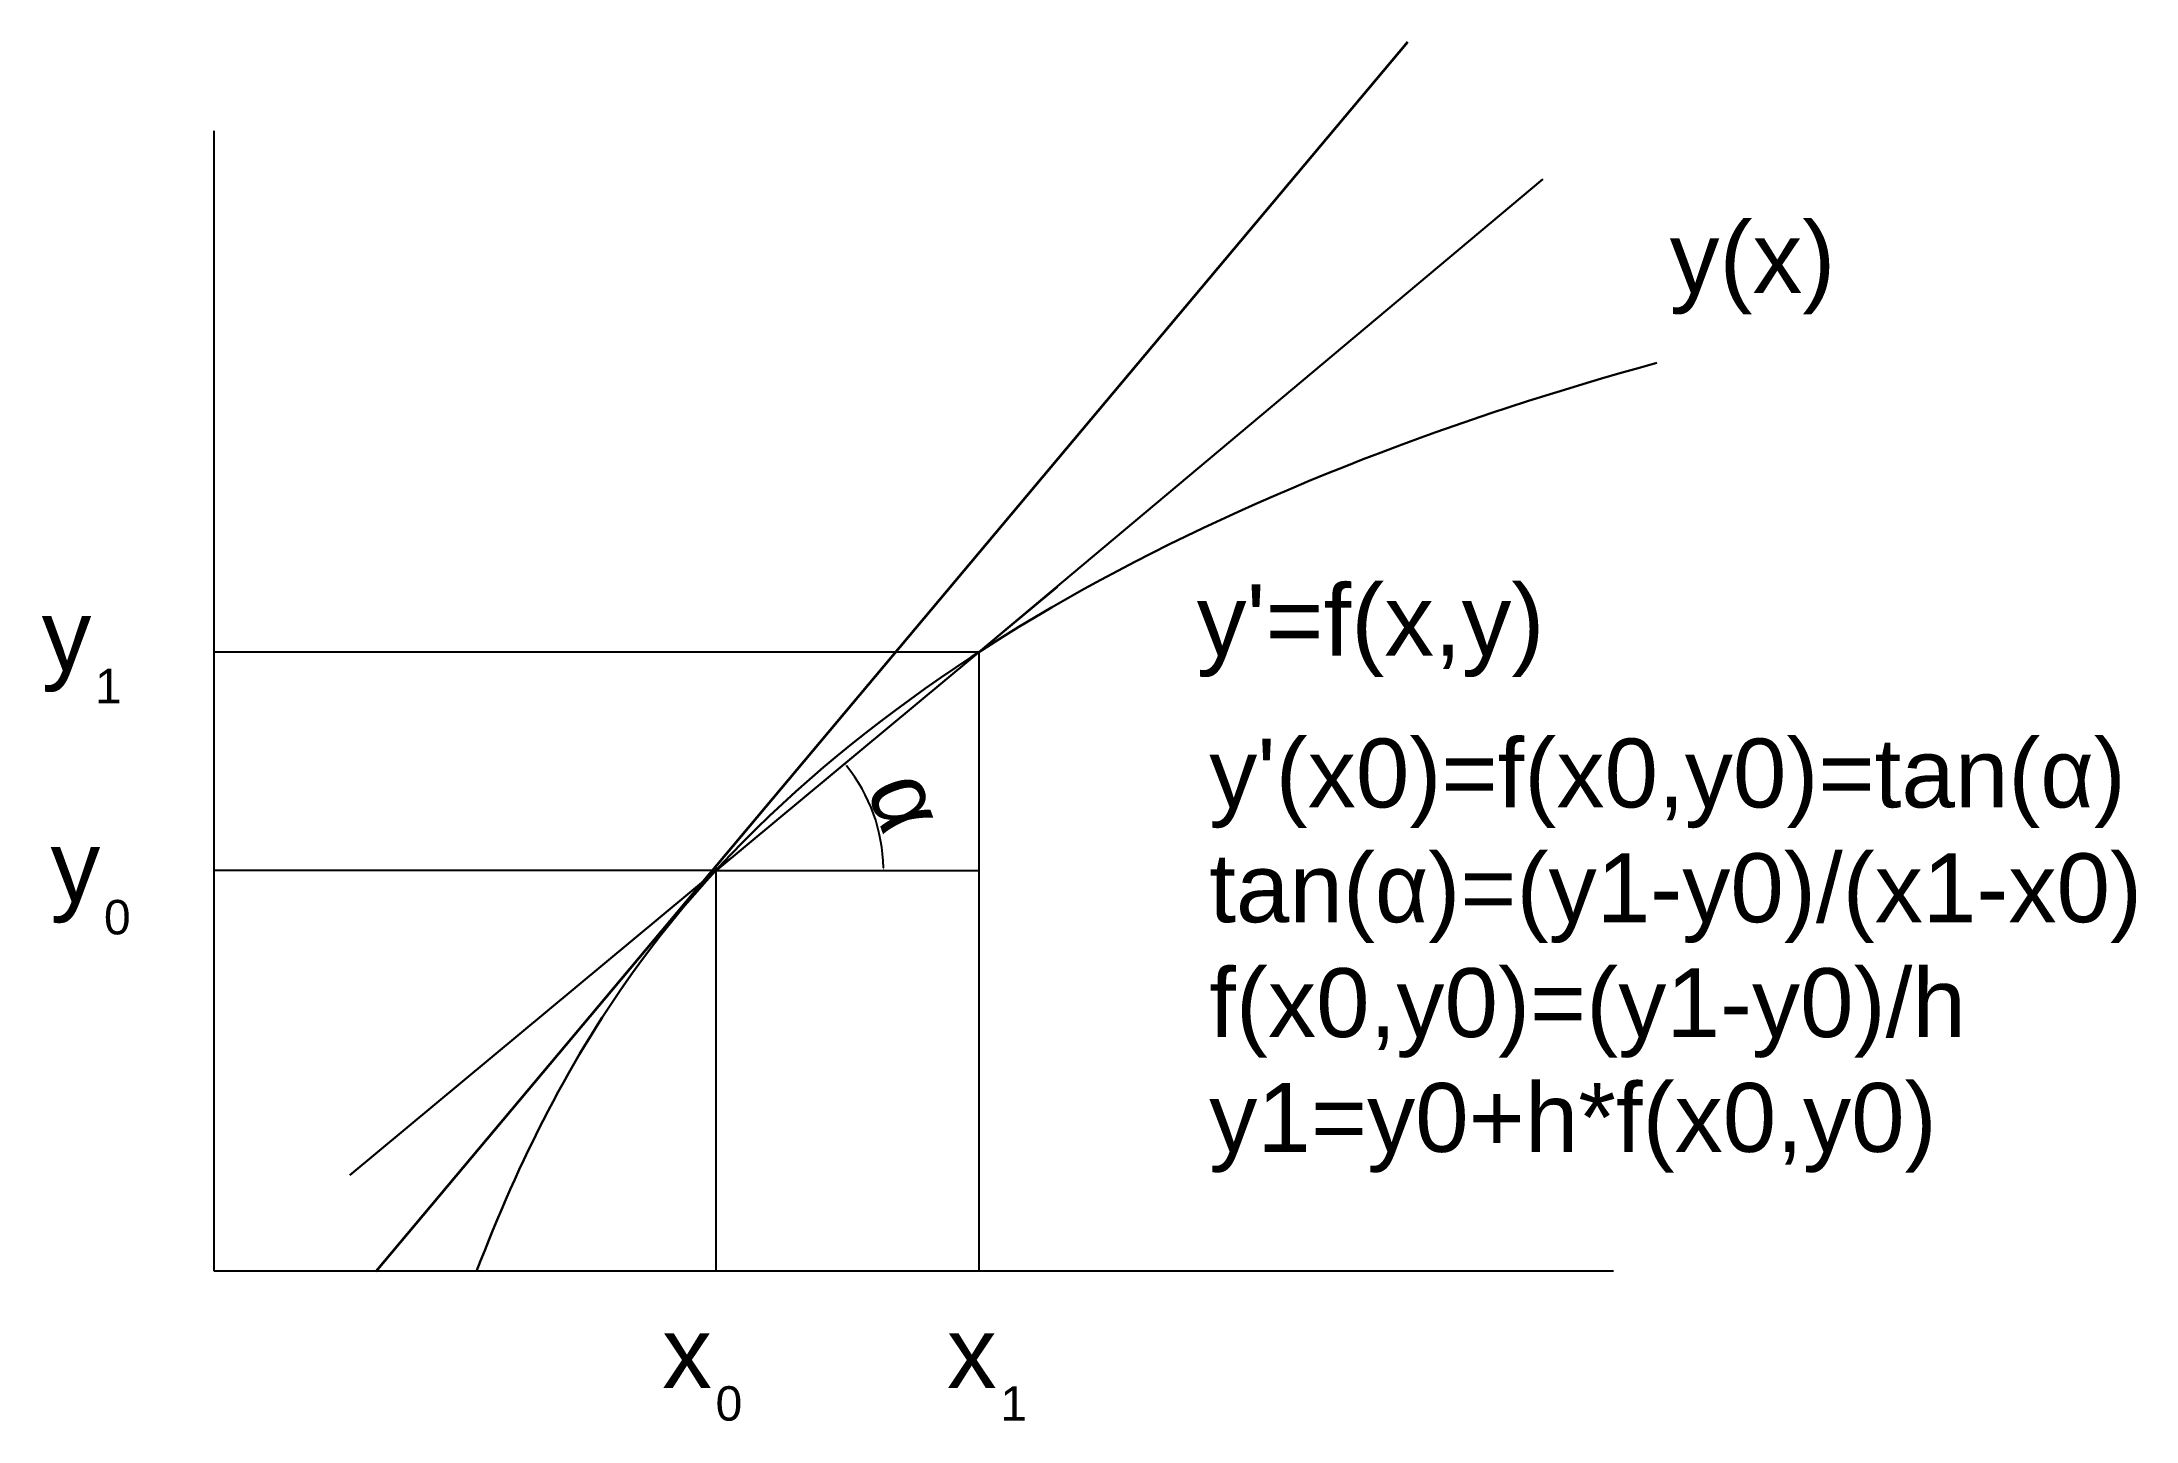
# Model space of a CAD drawing. Header units: millimetres. Extents: x 926 to 2750, y 1047 to 2248.
import ezdxf

# ---------------------------------------------------------------- set-up
doc = ezdxf.new("R2010")
doc.units = ezdxf.units.MM
doc.styles.get("Standard").update_dxf_attribs({"font": 'arial.ttf'})
doc.styles.add('style1', font='symbol.ttf')
doc.dimstyles.new('ISO-25', dxfattribs={"dimtxt": 2.5, "dimasz": 2.5, "dimexe": 1.25, "dimexo": 0.625, "dimtad": 1, "dimtxsty": 'Standard', "dimcen": 2.5, "dimadec": 0, "dimazin": 0, "dimtfac": 1, "dimtmove": 0, "dimatfit": 3, "dimfxl": 1, "dimarcsym": 0})

# ---------------------------------------------------------------- blocks, each defined once
blk = doc.blocks.new('*D1')
at = {"color": 0, "lineweight": -2, "transparency": 16777216}
blk.add_arc((1513.3, 1526.2), 145.6, 0.9838, 38.774, dxfattribs=at)
at = {"color": 0, "transparency": 16777216}
for points in [[(1626.5, 1617.2), (1627.1, 1617.7), (1625.2, 1619.4)], [(1659.3, 1528.7), (1658.4, 1528.7), (1658.9, 1526.2)]]:
    blk.add_solid(points, dxfattribs=at)
at = {"layer": 'Defpoints', "color": 0, "transparency": 16777216}
for p in [(1810.4, 1773.4), (1655, 1559.6), (1512.9, 1526.2), (1742.1, 1526.2), (1194.2, 1260.8)]:
    blk.add_point(p, dxfattribs=at)
at = {"color": 0, "transparency": 16777216, "insert": (1679.7, 1586.4), "char_height": 60, "attachment_point": 5, "rotation": 289.8789, "style": 'style1'}
blk.add_mtext('a', dxfattribs=at)

msp = doc.modelspace()

# ---------------------------------------------------------------- linework, layer by layer
at = {"color": 1, "lineweight": 35}
msp.add_line((1217.206, 1177.341), (2115.726, 2248.154), dxfattribs=at)
for p, q in [((1076.012, 1177.341), (1076.012, 2170.58)), ((1742.071, 1716.572), (1076.012, 1716.572)), ((1742.071, 1716.572), (1742.071, 1177.341)), ((1512.901, 1526.237), (1076.012, 1526.237)), ((1512.901, 1529.736), (1512.901, 1177.341)), ((1512.901, 1526.237), (1742.071, 1526.237)), ((2294.726, 1177.341), (1076.012, 1177.341))]:
    msp.add_line(p, q)
at = {"color": 5, "lineweight": 30}
for p, q in [((1742.071, 1716.572), (2233.12, 2128.611)), ((1194.207, 1260.793), (1810.394, 1773.411))]:
    msp.add_line(p, q, dxfattribs=at)
at = {"lineweight": 30}
msp.add_open_spline([(1304.639, 1177.341), (1341.459, 1273.597), (1536.797, 1663.678), (1989.235, 1874.203), (2332.425, 1968.486)], degree=3, knots=[487.90972822, 487.90972822, 487.90972822, 487.90972822, 798.38682078, 1828.11555692, 1828.11555692, 1828.11555692, 1828.11555692], dxfattribs=at)

# ---------------------------------------------------------------- texts
for s, height, p in [('y(x)', 61.9985, (2343.681, 2029.414)), ("y'=f(x,y)", 61.9985, (1931.798, 1713.477)), ('y', 61.999, (925.783, 1700.414)), ('1', 30, (972.281, 1672.021)), ('y', 61.999, (933.532, 1499.078)), ('0', 30, (980.031, 1470.684)), ('x', 61.999, (1466.219, 1075.484)), ('x', 61.999, (1714.213, 1075.484)), ('0', 30, (1512.718, 1047.091)), ('1', 30, (1760.712, 1047.091))]:
    msp.add_text(s, height=height).set_placement(p)
at = {"insert": (1942.606, 1641.26), "char_height": 60, "attachment_point": 1, "style": 'style1'}
msp.add_mtext_dynamic_manual_height_columns("{\\fArial|b0|i0|c0|p34;y'(x0)=f(x0,y0)=tan(}a{\\fArial|b0|i0|c0|p34;)\\Ptan(}a{\\fArial|b0|i0|c0|p34;)=(y1-y0)/(x1-x0)\\Pf(x0,y0)=(y1-y0)/h\\Py1=y0+h*f(x0,y0)}", width=854.77832, gutter_width=150, heights=[0], dxfattribs=at)

# ---------------------------------------------------------------- dimensions: what is measured, and where the dimension line sits
dim = msp.add_angular_dim_2l(base=(1655.009, 1559.616), line1=((1194.207, 1260.793), (1810.394, 1773.411)), line2=((1512.901, 1526.237), (1742.071, 1526.237)), text='a', dimstyle='ISO-25', override={"dimtxt": 60, "dimtxsty": 'style1'})
dim.commit()
dim.dimension.update_dxf_attribs({"geometry": '*D1', "text_midpoint": (1679.662, 1586.396)})

doc.saveas('drawing.dxf')
